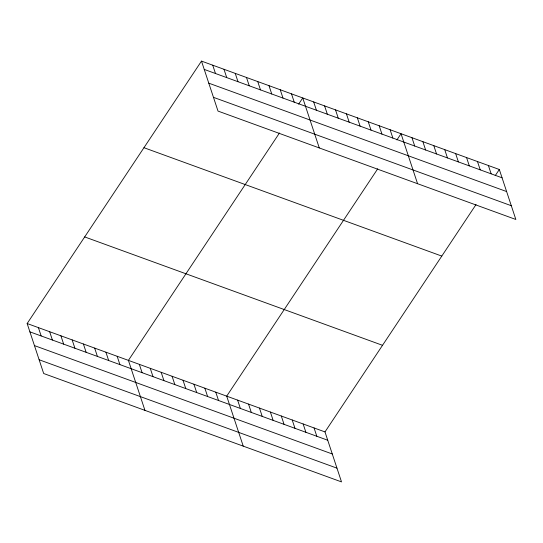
<?xml version="1.0" encoding="UTF-8"?>
<svg xmlns="http://www.w3.org/2000/svg" width="543" height="543" viewBox="0 0 543 543"><rect width="100%" height="100%" fill="white"/><g stroke="black" fill="none" stroke-linecap="round" stroke-linejoin="round"><path stroke-width="0.81" d="M27.15 323.526L324.986 431.916L341.513 481.899L43.678 373.509L27.15 323.526L201.487 61.101L499.322 169.491L515.85 219.474L218.014 111.084L201.487 61.101M279.462 133.008L128.413 360.376L144.947 410.365M298.636 104.141L302.75 97.95L319.277 147.934M377.745 168.771L226.702 396.146L243.23 446.129M396.926 139.904L401.033 133.721L417.567 183.704M324.986 431.916L476.035 204.541M495.209 175.674L499.322 169.491M204.236 69.416L502.071 177.805M208.784 83.167L506.619 191.557M213.467 97.333L511.302 205.722M143.956 147.703L441.792 256.092M84.681 236.924L382.516 345.314M29.899 331.848L327.734 440.237M34.447 345.599L332.282 453.982M39.137 359.765L336.965 468.154M488.401 165.513L491.15 173.835M477.48 161.542L480.229 169.857M466.559 157.565L469.308 165.886M455.638 153.594L458.387 161.909M444.717 149.617L447.466 157.938M433.796 145.646L436.545 153.961M422.875 141.669L425.624 149.99M411.954 137.691L414.703 146.013M390.112 129.743L392.867 138.065M379.19 125.772L381.946 134.094M368.269 121.795L371.025 130.116M357.348 117.824L360.104 126.146M346.434 113.847L349.183 122.168M335.513 109.876L338.262 118.198M324.592 105.899L327.341 114.22M313.671 101.928L316.42 110.243M291.496 93.858L294.245 102.179M280.242 89.765L282.998 98.079M268.995 85.665L271.744 93.987M257.742 81.572L260.491 89.894M246.488 77.479L249.244 85.801M235.241 73.386L237.99 81.701M223.987 69.287L226.736 77.608M212.734 65.194L215.49 73.515M314.064 427.938L316.813 436.26M303.143 423.968L305.892 432.289M292.222 419.99L294.971 428.312M281.301 416.019L284.057 424.341M270.38 412.042L273.136 420.363M259.459 408.071L262.215 416.393M248.538 404.094L251.294 412.415M237.617 400.123L240.373 408.445M215.781 392.175L218.53 400.49M204.86 388.197L207.609 396.519M193.939 384.227L196.688 392.541M183.018 380.249L185.767 388.571M172.097 376.279L174.846 384.593M161.176 372.301L163.925 380.623M150.255 368.33L153.004 376.645M139.334 364.353L142.083 372.674M117.159 356.283L119.915 364.604M105.912 352.19L108.661 360.511M94.658 348.097L97.407 356.412M83.405 343.997L86.161 352.319M72.158 339.904L74.907 348.226M60.904 335.812L63.653 344.133M49.651 331.719L52.406 340.033M38.404 327.619L41.153 335.941"/></g></svg>
